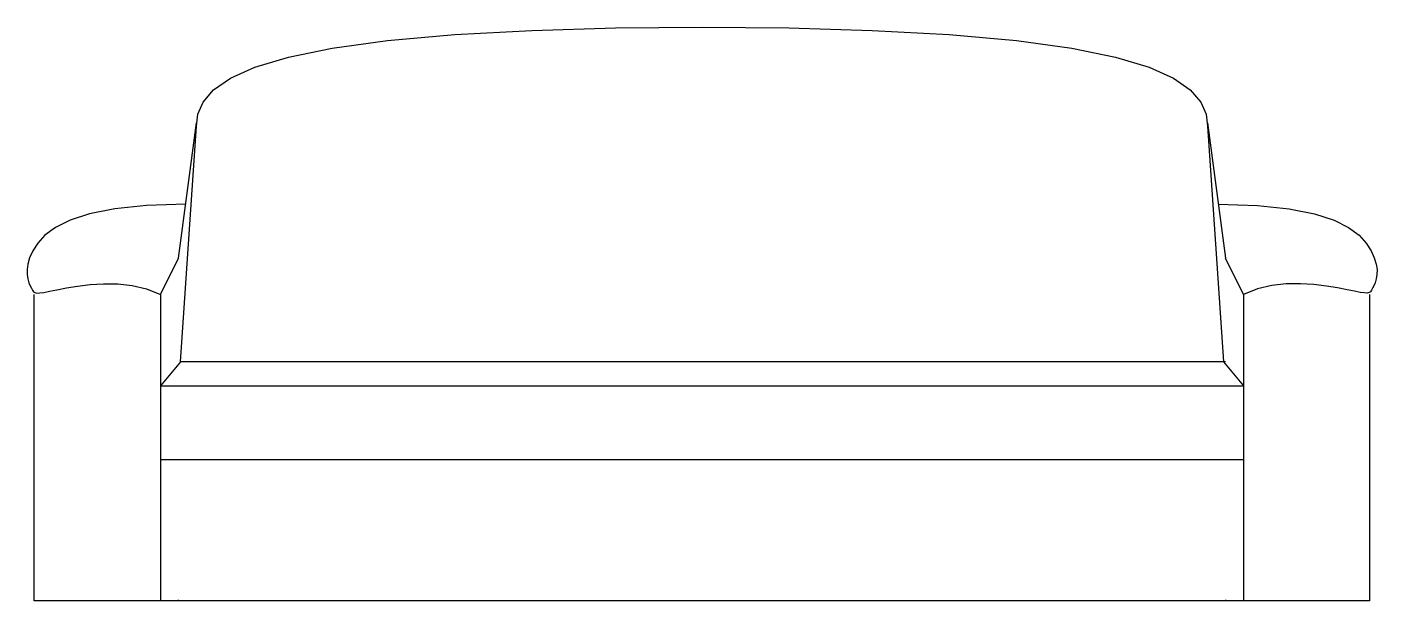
# Model space of a CAD drawing. Extents: x -0.15 to 1.39, y 0 to 0.65.
import ezdxf

# ---------------------------------------------------------------- set-up
doc = ezdxf.new("R2010")
doc.units = 0
doc.header["$LTSCALE"] = 2
doc.layers.get('0').update_dxf_attribs({"linetype": 'CONTINUOUS'})

msp = doc.modelspace()

# ---------------------------------------------------------------- linework, layer by layer
at = {"color": 7, "linetype": 'CONTINUOUS'}
for p, q in [((0.0206, 0.391), (0.0411, 0.5456)), ((0.0229, 0.2728), (0.0411, 0.5416)), ((1.1951, 0.5456), (1.2155, 0.391)), ((1.1951, 0.5416), (1.2131, 0.2728)), ((0, 0.3498), (0.0206, 0.391)), ((1.2362, 0.3498), (1.2155, 0.391)), ((-0.144, 0), (-0.144, 0.3498)), ((0, 0.3498), (0, 0)), ((1.2362, 0.3498), (1.2362, 0)), ((1.38, 0.3498), (1.38, 0)), ((1.2155, 0.2728), (0.0229, 0.2728)), ((0, 0.2455), (1.2362, 0.2455)), ((1.2362, 0.1609), (0, 0.1609)), ((1.38, 0), (-0.144, 0)), ((0.0206, 0), (0.0206, 0.0015)), ((1.2155, 0.0015), (1.2155, 0))]:
    msp.add_line(p, q, dxfattribs=at)
for p, q in [((0.0229, 0.2728), (0, 0.2455)), ((1.2131, 0.2728), (1.2362, 0.2455))]:
    msp.add_line(p, q)
for points in [[(0.0411, 0.5416), (0.0428, 0.5553), (0.0488, 0.5692), (0.0607, 0.583), (0.0799, 0.5963), (0.1079, 0.6089), (0.1461, 0.6205), (0.196, 0.6307), (0.2591, 0.6394), (0.336, 0.6461), (0.4239, 0.6509), (0.5192, 0.6538), (0.6181, 0.6548), (0.717, 0.6538), (0.8122, 0.6509), (0.9001, 0.6461), (0.977, 0.6394), (1.0401, 0.6307), (1.0901, 0.6205), (1.1283, 0.6089), (1.1562, 0.5963), (1.1754, 0.583), (1.1873, 0.5692), (1.1934, 0.5553), (1.1951, 0.5416)], [(0.0289, 0.4526), (-0.0159, 0.4513), (-0.0522, 0.4475), (-0.081, 0.4417), (-0.1032, 0.4344), (-0.1198, 0.4261), (-0.1318, 0.4172), (-0.1401, 0.4082), (-0.1456, 0.3995), (-0.1493, 0.3916), (-0.1514, 0.3844), (-0.1523, 0.378), (-0.1522, 0.3723), (-0.1514, 0.3674), (-0.1502, 0.3631), (-0.1487, 0.3596), (-0.1473, 0.3567), (-0.1461, 0.3544), (-0.1449, 0.3528), (-0.1433, 0.3518), (-0.1411, 0.3513), (-0.1378, 0.3514), (-0.1331, 0.3521), (-0.1267, 0.3533), (-0.1182, 0.355), (-0.1074, 0.3571), (-0.0946, 0.3592), (-0.0803, 0.361), (-0.0649, 0.362), (-0.0487, 0.3618), (-0.0322, 0.36), (-0.0158, 0.3562), (0, 0.3498)], [(1.2073, 0.4526), (1.2521, 0.4513), (1.2884, 0.4475), (1.3172, 0.4417), (1.3394, 0.4344), (1.356, 0.4261), (1.368, 0.4172), (1.3762, 0.4082), (1.3818, 0.3995), (1.3854, 0.3916), (1.3876, 0.3844), (1.3885, 0.378), (1.3884, 0.3723), (1.3876, 0.3674), (1.3863, 0.3631), (1.3849, 0.3596), (1.3834, 0.3567), (1.3823, 0.3544), (1.3811, 0.3528), (1.3795, 0.3518), (1.3772, 0.3513), (1.3739, 0.3514), (1.3692, 0.3521), (1.3628, 0.3533), (1.3543, 0.355), (1.3435, 0.3571), (1.3308, 0.3592), (1.3165, 0.361), (1.301, 0.362), (1.2848, 0.3618), (1.2683, 0.36), (1.252, 0.3562), (1.2362, 0.3498)]]:
    msp.add_lwpolyline(points, dxfattribs=at)

doc.saveas('drawing.dxf')
